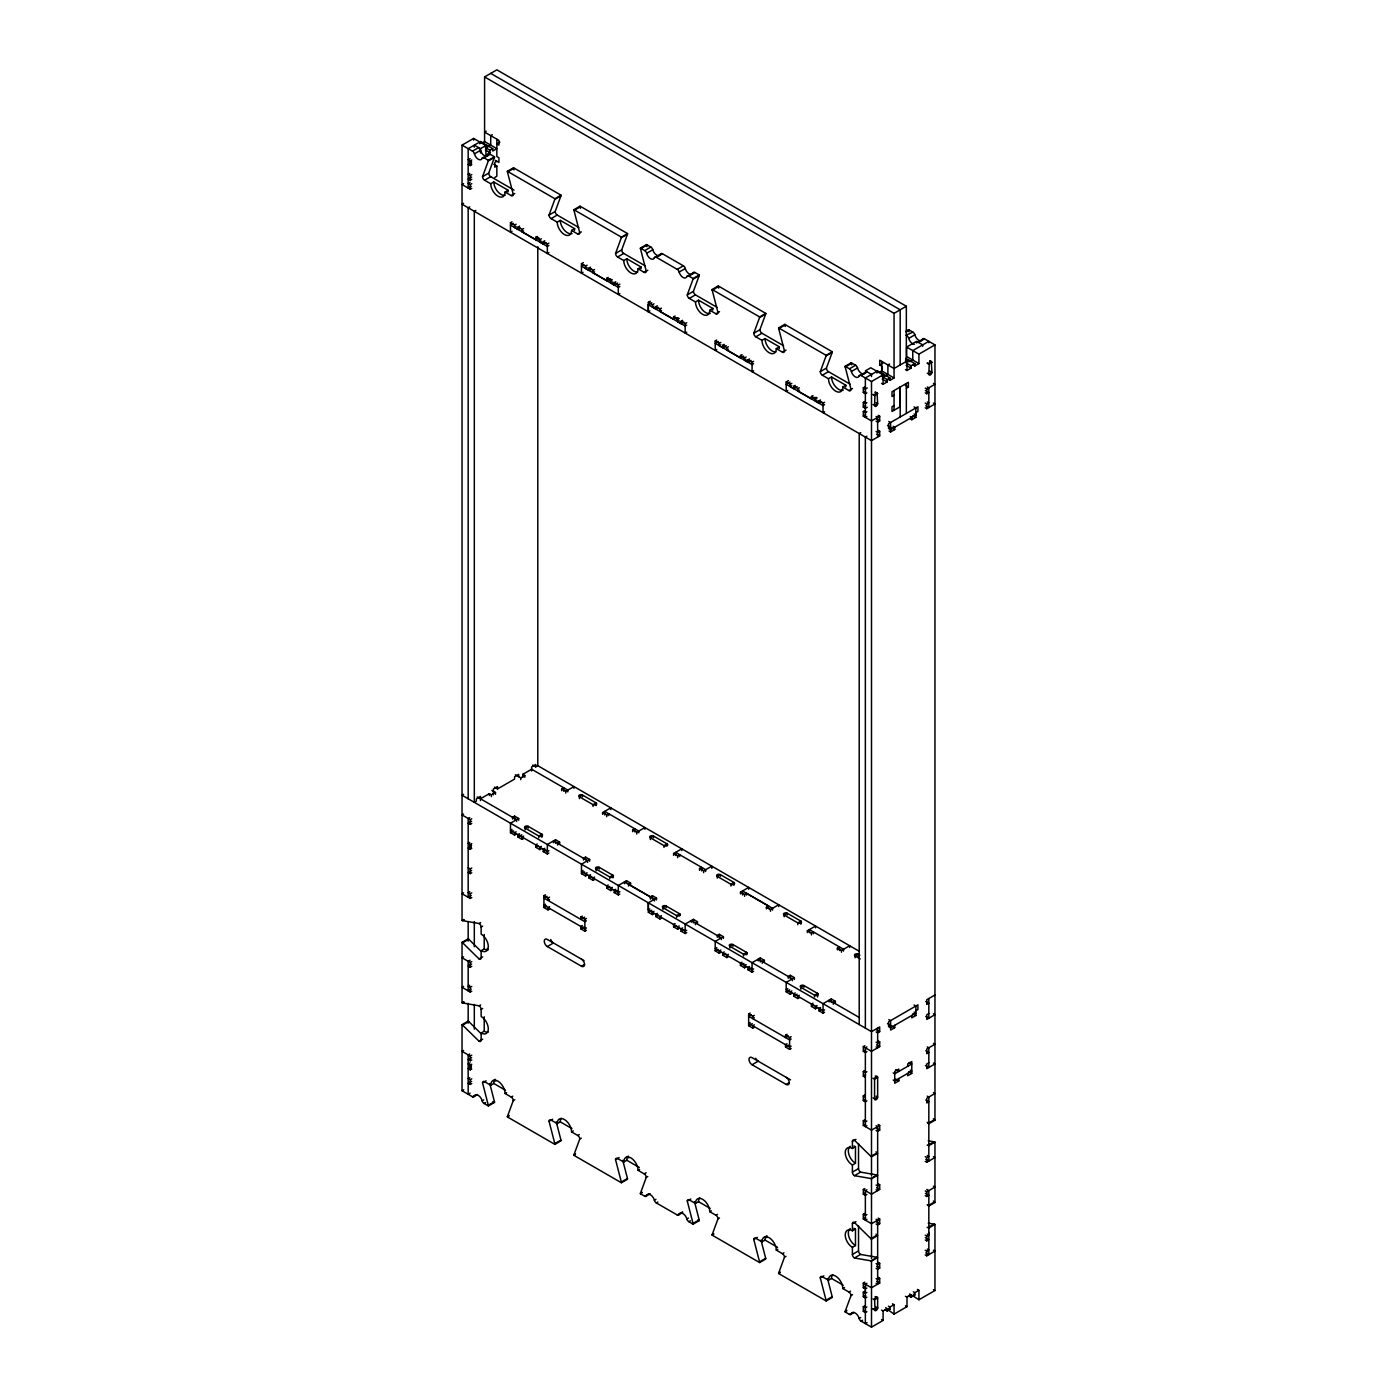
<?xml version="1.0" encoding="UTF-8"?>
<svg xmlns="http://www.w3.org/2000/svg" width="1397" height="1397" viewBox="0 0 1397 1397"><rect width="100%" height="100%" fill="white"/><g stroke="black" fill="none" stroke-linecap="round" stroke-linejoin="round"><path stroke-width="1.5" d="M889.086 431.062L890.622 431.952L890.622 427.22L887.549 425.456M900.192 416.97L900.192 387.021L900.192 406.719L892.002 411.451L892.002 406.719L894.045 405.549M900.192 364.966L900.192 309.802L490.731 73.395M906.339 413.425L906.339 383.476M906.339 361.421L906.339 306.257L496.861 69.85L484.584 76.94L484.584 141.551L496.843 148.676L492.739 151.033L492.739 148.676L480.498 141.551L468.17 148.676L468.17 188.071L471.243 186.29M910.25 418.856L911.787 419.729L915.873 417.371L915.873 412.639L917.916 411.469L917.916 406.737L888.579 423.675L888.579 428.408L890.622 427.22M925.233 1235.245L926.77 1236.135L928.83 1234.948L928.83 1232.486M471.243 164.497L471.505 161.388M876.111 402.703L877.648 403.593L874.574 405.357L875.028 393.884A2.48 1.432 -60 0 1 877.054 392.644L877.648 403.593A2.165 1.257 -60 0 1 876.111 406.248A2.165 1.257 -60 0 1 874.574 405.357L873.038 404.484M877.648 1308.133L877.176 1309.46A2.48 1.432 -60 0 1 875.151 1310.718L874.574 1299.769A2.165 1.257 -60 0 1 876.111 1297.114A2.165 1.257 -60 0 1 877.648 1297.988L877.648 1308.133L876.111 1306.963M929.599 370.938L931.904 372.266L928.83 374.047L929.284 362.574A2.48 1.432 -60 0 1 931.31 361.317L931.904 372.266A2.165 1.257 -60 0 1 930.367 374.92A2.165 1.257 -60 0 1 928.83 374.047L927.294 373.156M490.731 183.758L493.805 181.977L508.141 190.254L505.068 192.035A10.128 5.85 60 0 1 497.891 196.174A10.128 5.85 60 0 1 490.731 183.758L484.584 180.213A2.899 1.676 60 0 1 482.541 176.668L488.304 160.969A2.899 1.676 60 0 0 488.391 160.341L494.538 156.796L490.225 154.299A2.899 1.676 60 0 0 488.286 154.77A5.798 3.335 60 0 1 484.427 155.696A5.798 3.335 60 0 1 480.568 150.3A2.899 1.676 60 0 0 478.63 147.611L472.5 151.155L462.04 145.131L462.04 920.413A2.899 1.676 60 0 0 462.617 920.658L479.101 923.504L480.638 922.614M482.541 176.668L488.688 173.123L494.451 157.424A2.899 1.676 60 0 0 494.538 156.796M557.228 222.158L560.302 220.377L574.638 228.654L571.565 230.418A10.128 5.85 60 0 1 564.405 234.556A10.128 5.85 60 0 1 557.228 222.158L551.099 218.613A2.899 1.676 60 0 1 549.038 215.051L554.819 199.369A2.899 1.676 60 0 0 554.888 198.741L561.035 195.196L513.537 167.762L507.39 171.307A2.899 1.676 60 0 0 507.478 172.041L513.258 194.393A2.899 1.676 60 0 1 511.197 195.58L505.068 192.035M549.038 215.051L555.185 211.506L560.948 195.824A2.899 1.676 60 0 0 561.035 195.196M623.743 260.541L626.816 258.777L641.136 267.054L638.062 268.818A10.128 5.85 60 0 1 630.903 272.956A10.128 5.85 60 0 1 623.743 260.541L617.596 256.996A2.899 1.676 60 0 1 615.553 253.451L621.316 237.752A2.899 1.676 60 0 0 621.403 237.141L627.55 233.578L580.052 206.162L573.905 209.707A2.899 1.676 60 0 0 573.992 210.441L579.755 232.793A2.899 1.676 60 0 1 577.712 233.98L571.565 230.418M615.553 253.451L621.682 249.906L627.463 234.207A2.899 1.676 60 0 0 627.55 233.578M695.462 301.962L698.535 300.18L712.872 308.458L709.798 310.239A10.128 5.85 60 0 1 702.621 314.36A10.128 5.85 60 0 1 695.462 301.962L689.315 298.417A2.899 1.676 60 0 1 687.272 294.872L693.034 279.173A2.899 1.676 60 0 0 693.122 278.544L699.268 274.999L694.955 272.502A2.899 1.676 60 0 0 693.017 272.974A5.798 3.335 60 0 1 689.158 273.882A5.798 3.335 60 0 1 685.298 268.503A2.899 1.676 60 0 0 683.36 265.814L662.44 253.748A2.899 1.676 60 0 0 660.519 254.202A5.798 3.335 60 0 1 656.66 255.127A5.798 3.335 60 0 1 652.801 249.749A2.899 1.676 60 0 0 650.862 247.059L646.549 244.562L640.402 248.107A2.899 1.676 60 0 0 640.49 248.823L646.252 271.193A2.899 1.676 60 0 1 644.209 272.363L638.062 268.818M687.272 294.872L693.418 291.327L699.181 275.628A2.899 1.676 60 0 0 699.268 274.999M761.959 340.344L765.032 338.58L779.369 346.858L776.295 348.621A10.128 5.85 60 0 1 769.136 352.76A10.128 5.85 60 0 1 761.959 340.344L755.829 336.799A2.899 1.676 60 0 1 753.786 333.254L759.549 317.573A2.899 1.676 60 0 0 759.636 316.944L765.766 313.399L718.268 285.966L712.138 289.511A2.899 1.676 60 0 0 712.226 290.244L717.988 312.596A2.899 1.676 60 0 1 715.945 313.784L709.798 310.239M753.786 333.254L759.916 329.709L765.678 314.011A2.899 1.676 60 0 0 765.766 313.399M556.268 1121.931L560.948 1140.092A2.899 1.676 60 0 1 561.035 1140.808L554.888 1144.37L507.39 1116.936A2.899 1.676 60 0 1 507.478 1116.308L513.258 1100.609L514.795 1099.736M828.473 378.744L831.547 376.98L845.866 385.258L842.81 387.021A10.128 5.85 60 0 1 835.633 391.16A10.128 5.85 60 0 1 828.473 378.744L822.327 375.199A2.899 1.676 60 0 1 820.283 371.654L826.046 355.956A2.899 1.676 60 0 0 826.133 355.327L832.28 351.782L784.782 324.366L778.635 327.911A2.899 1.676 60 0 0 778.723 328.644L784.485 350.996A2.899 1.676 60 0 1 782.442 352.166L776.295 348.621M820.283 371.654L826.43 368.11L832.193 352.411A2.899 1.676 60 0 0 832.28 351.782M622.765 1160.331L627.463 1178.492A2.899 1.676 60 0 1 627.55 1179.208L621.403 1182.753L573.905 1155.336A2.899 1.676 60 0 1 573.992 1154.708L579.755 1139.009L581.292 1138.118M694.501 1201.734L699.181 1219.895A2.899 1.676 60 0 1 699.268 1220.629L693.122 1224.174L688.808 1221.677A2.899 1.676 60 0 1 686.87 1218.987A5.798 3.335 60 0 0 683.011 1213.609A5.798 3.335 60 0 0 679.152 1214.534A2.899 1.676 60 0 1 677.231 1214.988L656.311 1202.904A2.899 1.676 60 0 1 654.372 1200.215A5.798 3.335 60 0 0 650.513 1194.837A5.798 3.335 60 0 0 646.654 1195.762A2.899 1.676 60 0 1 644.733 1196.216L640.402 1193.737A2.899 1.676 60 0 1 640.49 1193.108L646.252 1177.409L647.789 1176.518M760.998 1240.134L765.678 1258.295A2.899 1.676 60 0 1 765.766 1259.011L759.636 1262.556L712.138 1235.14A2.899 1.676 60 0 1 712.226 1234.511L717.988 1218.813L719.525 1217.94M827.513 1278.517L832.193 1296.695A2.899 1.676 60 0 1 832.28 1297.411L826.133 1300.956L778.635 1273.54A2.899 1.676 60 0 1 778.723 1272.911L784.485 1257.213L786.022 1256.322M884.895 1309.67L887.2 1310.997L887.2 1308.64L883.096 1310.997L883.096 1320.444L871.501 1327.15L861.041 1321.108A2.899 1.676 60 0 1 859.103 1318.419A5.798 3.335 60 0 0 855.243 1313.04A5.798 3.335 60 0 0 851.384 1313.966A2.899 1.676 60 0 1 849.463 1314.42L845.133 1311.94A2.899 1.676 60 0 1 845.22 1311.312L851 1295.613L852.519 1294.722M462.04 145.131L473.635 138.425L485.894 145.532L485.894 154.997L489.98 152.622L489.98 150.265L485.37 147.611M486.208 131.178L484.584 132.104L498.921 140.381L498.921 145.113L496.861 143.926L499.934 142.145M492.338 134.723L490.731 135.649L490.696 145.131L486.61 147.488M481.773 143.192L484.584 141.551M474.316 147.191L474.316 145.131L480.498 148.658L486.627 145.113L486.627 146.877M472.5 151.155A2.899 1.676 60 0 1 474.421 153.845L480.568 150.3M470.091 158.594L468.17 159.695L470.23 160.882L471.767 159.991M489.98 150.265L492.739 148.676M474.421 153.845A5.798 3.335 60 0 0 478.28 159.241A5.798 3.335 60 0 0 482.14 158.315L488.286 154.77M469.706 161.773L471.243 162.663L468.17 164.427L470.23 165.614L471.767 164.724M482.14 158.315A2.899 1.676 60 0 1 484.078 157.844L490.225 154.299M488.304 160.969L494.451 157.424M469.706 173.385L468.17 174.276L470.23 175.463L471.767 174.573M496.843 161.284L494.782 162.454L494.782 167.186L496.843 165.999L496.843 176.249L494.782 177.436M471.627 177.017L468.17 179.008L470.23 180.196L471.767 179.305M463.577 183.636L462.04 184.526L470.23 189.259L471.767 188.368M470.091 182.239L468.17 183.339L470.23 184.526L471.767 183.636M484.584 180.213L490.731 176.668L514.026 190.114M507.478 172.041L513.625 168.496A2.899 1.676 60 0 1 513.537 167.762M463.577 203.333L462.04 204.224L871.501 440.631L879.691 435.899L879.691 431.167L878.154 430.276M469.724 206.878L468.17 207.769L468.17 798.787M475.853 210.423L474.316 211.314L474.316 802.332L476.36 801.145L476.36 798.787L480.463 796.43L480.463 800.551M511.197 195.58L514.795 193.502M512.018 231.308L510.464 232.216L510.481 222.734L512.018 221.861M554.819 199.369L560.948 195.824M513.537 223.345L510.464 225.109L547.327 246.396L548.864 245.505M510.481 222.734L514.585 225.109L516.122 224.219M514.585 225.109L514.585 227.467L516.122 226.576M520.295 228.113L517.99 229.44L517.99 227.082L519.527 226.192M517.99 227.082L522.094 229.44L523.631 228.549M522.094 229.44L522.094 231.797L523.631 230.924M551.099 218.613L557.228 215.051L578.864 227.536M573.992 210.441L580.139 206.896A2.899 1.676 60 0 1 580.052 206.162M537.094 236.931L538.788 237.927L535.732 239.69L535.732 237.315L537.269 236.442M535.732 237.315L539.836 239.69L541.372 238.8M539.836 239.69L539.836 242.048L541.372 241.157M545.93 242.467L543.241 244.021L543.241 241.664L544.778 240.773M548.881 252.595L547.327 253.486L547.345 244.021L548.881 243.13M577.712 233.98L581.292 231.902M621.316 237.752L627.463 234.207M583.003 272.293L581.449 273.183L581.466 263.719L583.387 262.619M583.754 264.766L581.449 266.094L618.295 287.363L619.831 286.49M581.466 263.719L585.553 266.076L587.089 265.203M585.553 266.076L585.553 268.451L587.089 267.56M591.647 268.87L588.975 270.424L588.975 268.049L590.512 267.159M588.975 268.049L593.061 270.424L594.598 269.534M617.596 256.996L623.743 253.451L645.362 265.936M593.061 270.424L593.061 272.782L594.598 271.891M640.49 248.823L646.636 245.278A2.899 1.676 60 0 1 646.549 244.562M640.402 248.107L644.733 250.604L650.862 247.059M644.733 250.604A2.899 1.676 60 0 1 646.654 253.294L652.801 249.749M609.773 280.675L609.79 278.894L606.717 280.657L606.717 278.3L608.254 277.409M606.717 278.3L610.803 280.657L612.34 279.767M610.803 280.657L610.803 283.032L612.724 281.915M646.654 253.294A5.798 3.335 60 0 0 650.513 258.672A5.798 3.335 60 0 0 654.372 257.747L660.519 254.202M654.372 257.747A2.899 1.676 60 0 1 656.311 257.292L662.44 253.748M610.803 283.032L614.226 284.988L614.226 282.631L615.745 281.74M614.226 284.988L617.666 282.997M619.849 293.562L618.295 294.453L618.312 284.988L619.849 284.115M644.209 272.363L647.789 270.302M656.311 257.292L677.231 269.359L683.36 265.814M677.231 269.359A2.899 1.676 60 0 1 679.152 272.048L685.298 268.503M679.152 272.048A5.798 3.335 60 0 0 683.011 277.427A5.798 3.335 60 0 0 686.87 276.519L693.017 272.974M686.87 276.519A2.899 1.676 60 0 1 688.808 276.047L694.955 272.502M649.884 310.902L648.313 311.81L648.348 302.328L650.269 301.228M648.313 311.81L648.313 304.721L651.77 302.712M693.034 279.173L699.181 275.628M648.348 302.328L652.434 304.703L653.971 303.813M652.434 304.703L652.434 307.061L653.971 306.17M658.528 307.48L655.839 309.034L655.839 306.659L657.376 305.786M655.839 306.659L659.943 309.034L661.48 308.143M659.943 309.034L659.943 311.391L661.48 310.501M689.315 298.417L695.462 294.872L717.08 307.357M712.226 290.244L718.355 286.699A2.899 1.676 60 0 1 718.268 285.966M676.078 317.835L673.598 319.267L673.598 316.909L675.118 316.019M673.598 316.909L677.685 319.267L679.221 318.394M677.685 319.267L677.685 321.642L679.221 320.751M683.779 322.061L681.09 323.615L681.09 321.24L682.627 320.35M686.73 332.172L685.159 333.08L685.194 323.615L686.73 322.724M686.695 325.099L685.159 325.99L648.313 304.721M715.945 313.784L719.525 311.706M716.748 349.512L715.212 350.403L715.212 340.938L716.748 340.065M759.549 317.573L765.678 314.011M718.268 341.549L715.212 343.313L752.057 364.6L753.594 363.709M715.212 340.938L719.315 343.313L720.852 342.422M719.315 343.313L719.315 345.67L720.852 344.78M719.315 345.67L722.72 347.643L722.72 345.286L724.257 344.395M722.72 347.643L726.178 345.653M722.72 345.286L726.824 347.643L728.361 346.753M726.824 347.643L726.824 350.001L728.361 349.128M755.829 336.799L761.959 333.254L783.595 345.74M778.723 328.644L784.87 325.099A2.899 1.676 60 0 1 784.782 324.366M743.518 357.894L743.536 356.113L740.462 357.894L740.462 355.519L741.999 354.628M740.462 355.519L744.566 357.894L746.103 357.003M744.566 357.894L744.566 360.251L746.103 359.361M751.045 360.443L747.971 362.225L747.971 359.85L749.508 358.977M753.612 370.781L752.057 371.689L752.075 362.225L753.612 361.334M782.442 352.166L786.022 350.106M484.584 76.94L894.045 313.347L906.339 306.257M826.046 355.956L832.193 352.411M787.733 390.496L786.179 391.387L786.197 381.922L788.502 380.595M790.021 382.08L786.179 384.297L823.025 405.567L824.562 404.676M786.197 381.922L790.283 384.28L791.82 383.407M790.283 384.28L790.283 386.655L791.82 385.764M790.283 386.655L793.706 388.61L793.706 386.253L795.242 385.362M793.706 388.61L797.163 386.62M793.706 386.253L797.792 388.61L799.328 387.737M822.327 375.199L828.473 371.654L850.092 384.14M797.792 388.61L797.792 390.985L799.328 390.095M842.81 387.021L848.939 390.566A2.899 1.676 60 0 0 851 389.379L845.22 367.027A2.899 1.676 60 0 1 845.133 366.311L851.279 362.766L855.593 365.246A2.899 1.676 60 0 1 857.531 367.952A5.798 3.335 60 0 0 862.595 373.82M905.92 331.211L908.609 329.657L912.922 332.154A2.899 1.676 60 0 1 914.86 334.843A5.798 3.335 60 0 0 918.72 340.222A5.798 3.335 60 0 0 922.579 339.314A2.899 1.676 60 0 1 924.5 338.842L934.96 344.884L934.96 1120.184L928.83 1123.729A2.899 1.676 60 0 1 928.237 1123.293L927.206 1122.28M845.22 367.027L851.367 363.482A2.899 1.676 60 0 1 851.279 362.766M906.007 331.945L908.696 330.39A2.899 1.676 60 0 1 908.609 329.657M845.133 366.311L849.463 368.808L855.593 365.246M905.972 335.245L912.922 332.154M849.463 368.808A2.899 1.676 60 0 1 851.384 371.497L857.531 367.952M906.775 335.699A2.899 1.676 60 0 1 908.714 338.388L914.86 334.843M813.945 397.429L811.447 398.861L811.447 396.504L812.984 395.613M811.447 396.504L815.534 398.861L817.07 397.97M934.96 344.884L918.929 354.14L918.929 363.604L906.618 356.532L906.618 347.067L916.572 341.322L922.718 344.867L922.684 346.264M859.103 375.95L865.249 372.405A2.899 1.676 60 0 1 867.188 371.934L861.041 375.479A2.899 1.676 60 0 0 859.103 375.95A5.798 3.335 60 0 1 855.243 376.876A5.798 3.335 60 0 1 851.384 371.497M922.579 339.314L916.432 342.859A2.899 1.676 60 0 1 918.37 342.387L924.5 338.842M815.534 398.861L815.534 401.218L817.07 400.345M908.696 361.823L908.696 360.059L894.045 368.511L879.726 360.234L879.726 364.966L882.782 363.185M821.646 401.638L818.956 403.192L818.956 400.834L820.493 399.944M889.522 364.023L887.916 364.966L887.881 374.431L883.777 376.806L883.777 374.431L877.648 370.886L865.354 377.976L865.354 417.389L866.891 416.498M824.579 411.766L823.025 412.656L823.043 403.192L824.579 402.319M879.01 372.458L881.734 370.886L894.045 377.958L894.045 313.347M848.939 390.566L852.519 388.506M861.041 375.479L871.501 381.521L883.812 374.413L889.959 377.958L889.959 380.333L888.422 379.443M866.891 392.854L865.354 393.744L863.311 392.557L863.311 387.825L864.848 386.952M910.023 361.648L912.782 360.059M867.275 387.912L865.354 389.012L863.311 387.825M863.311 392.557L865.616 391.23M882.206 376.666L887.2 379.547L889.959 377.958M906.094 362.888L911.088 365.77L914.843 363.604L914.843 365.962L913.306 365.071M881.559 383.389L883.096 384.28L887.2 381.922L887.2 379.547M889.959 380.333L894.045 377.958M905.448 369.611L906.985 370.502L911.088 368.127L911.088 365.77M914.843 365.962L918.929 363.604M867.275 407.208L865.354 408.326L863.311 407.138L863.311 402.406L864.848 401.515M866.891 402.703L865.354 403.593L863.311 402.406M863.311 407.138L865.616 405.811M876.111 421.23L877.648 422.104L879.691 420.934L879.691 416.201L871.501 420.934L863.311 416.201L863.311 411.469L864.848 410.578M894.045 395.299L892.002 396.486L892.002 391.754L908.382 382.289L908.382 387.021L906.339 388.209M866.891 411.766L865.354 412.656L863.311 411.469M863.311 416.201L865.616 414.874M925.233 388.122L926.77 389.012L934.96 384.28L933.423 383.389M925.233 392.854L926.77 393.744L928.83 392.557L925.373 390.566M860.762 432.651L859.207 433.541L859.207 1024.542M866.891 436.196L865.354 437.086L865.354 1028.105M879.691 431.167L877.648 432.354L876.111 431.463M925.233 403.104L926.77 403.977L928.83 402.807L927.294 401.917M888.806 428.565L890.588 429.612L915.838 415.031L915.838 407.941L914.057 406.894M925.233 407.819L926.77 408.71L934.96 403.977L933.423 403.104M890.622 431.952L894.709 429.595L894.709 427.22L893.189 426.329M463.577 794.352L462.04 795.242L871.501 1031.65L879.691 1026.917L879.691 1031.65L877.648 1032.82L876.111 1031.946M480.463 798.787L489.334 793.671L491.377 794.841L495.481 792.483L495.481 794.247M494.451 787.157L497.524 788.938L514.585 779.089L514.585 776.715L518.671 774.357L518.671 776.715M522.775 777.465L522.775 774.357L531.646 769.241M532.659 765.102L535.732 766.866L537.793 765.696L537.793 246.64M515.353 774.794L520.732 777.902L524.818 775.545L524.818 777.308M463.577 814.049L462.04 814.94L470.23 819.672L471.767 818.782M469.706 817.594L468.17 818.485L468.17 897.293L471.243 895.512M471.627 821.226L468.17 823.217L470.23 824.405L471.767 823.514M518.671 820.266L518.671 818.485L514.585 816.127L512.542 817.297L512.542 819.079M561.664 790.702L561.664 788.938L563.724 787.751L563.724 791.296M469.706 842.426L468.17 843.317L470.23 844.487L471.767 843.596M518.671 818.485L510.481 823.217L510.481 832.664L514.585 835.039L516.122 834.149M561.664 788.938L565.768 791.296L573.957 786.563L573.957 788.345M471.505 845.15A2.165 1.257 -60 0 0 471.243 846.268L468.17 848.031L470.23 849.219L471.767 848.328M512.018 829.416L510.481 830.307L547.345 851.576L548.881 850.703M510.481 832.664L513.555 830.901M516.122 831.791L514.585 832.664L514.585 835.039M519.527 833.747L517.99 834.638L517.99 837.013L522.094 839.37L523.631 838.479M517.99 837.013L521.832 834.795M523.631 836.122L522.094 837.013L522.094 839.37M468.17 867.729L470.23 868.917L471.767 868.026M471.627 870.471L468.17 872.461L470.23 873.649L471.767 872.758M537.269 843.998L535.732 844.888L535.732 847.246L539.836 849.62L541.372 848.73M535.732 847.246L538.421 845.691M541.372 846.355L539.836 847.246L539.836 849.62M463.577 892.858L462.04 893.748L470.23 898.463L471.767 897.59M559.621 843.893L559.621 842.129L555.535 839.754L547.345 844.487L547.345 853.951L548.881 853.061M602.613 814.346L602.613 812.583L610.803 807.85L610.803 809.614M469.706 891.67L468.17 892.561L470.23 893.748L471.767 892.858M544.778 848.328L543.241 849.219L543.241 851.576L547.345 853.951M543.241 851.576L545.93 850.04M559.621 842.129L557.578 843.317L557.578 845.08M602.613 812.583L606.717 814.94L608.76 813.753L608.76 815.534M462.04 920.413L463.577 919.523M462.617 920.658L464.153 919.767M589.656 861.233L589.656 859.469L585.553 857.094L583.509 858.282L583.509 860.046M632.649 831.686L632.649 829.905L634.692 828.735L634.692 831.826M589.656 859.469L581.466 864.184L581.466 873.649L585.553 876.006L587.089 875.116M632.649 829.905L636.735 832.28L644.925 827.548L644.925 829.329M481.109 951.374L468.763 939.255A2.899 1.676 60 0 0 468.17 938.819L462.04 942.364A2.899 1.676 60 0 1 462.617 942.8L479.101 958.971A2.899 1.676 60 0 0 481.144 957.783L481.144 950.693A10.128 5.85 60 0 0 488.304 946.555A10.128 5.85 60 0 0 481.144 934.139L481.144 927.049L482.681 926.176M583.003 870.401L581.466 871.291L618.312 892.561L619.849 891.67M581.466 873.649L584.54 871.868M549.562 909.01L548.026 909.901L543.922 907.526L543.922 895.704L545.459 894.831M462.617 942.8L468.763 939.255M587.089 872.758L585.553 873.649L585.553 876.006M546.995 896.298L543.922 898.079L584.872 921.723L586.408 920.833M543.922 895.704L548.026 898.079L549.562 897.188M590.512 874.732L588.975 875.622L588.975 877.98L593.061 880.337L594.598 879.464M549.562 899.546L548.026 900.436L548.026 898.079M588.975 877.98L591.647 876.425M545.459 904.278L543.922 905.169L584.872 928.813L586.408 927.922M594.598 877.089L593.061 877.98L593.061 880.337M543.922 907.526L546.611 905.972M549.562 906.653L548.026 907.526L548.026 909.901M463.577 956.875L462.04 957.766L470.23 962.498L471.767 961.607M481.144 950.693L484.218 948.93A10.128 5.85 60 0 0 488.164 949.838M470.091 960.21L468.17 961.311L468.17 990.857L471.243 989.093M479.101 958.971L482.681 956.893M608.254 884.982L606.717 885.855L606.717 888.23L610.803 890.588L612.34 889.697M471.627 964.052L468.17 966.043L470.23 967.23L471.767 966.34M606.717 888.23L609.79 886.449M612.34 887.339L610.803 888.23L610.803 890.588M630.588 884.877L630.588 883.096L626.502 880.739L618.312 885.471L618.312 894.918L619.849 894.045M673.598 855.331L673.598 853.55L681.788 848.817L681.788 850.598M615.745 889.313L614.226 890.203L614.226 892.561L618.312 894.918M614.226 892.561L617.666 890.57M628.545 886.065L628.545 884.284L630.588 883.096M673.598 853.55L677.685 855.924L679.728 854.737L679.728 856.501M584.61 917.131L580.785 919.348L580.785 916.991L582.322 916.1M463.577 986.439L462.04 987.312L470.23 992.045L471.767 991.154M469.706 985.252L468.17 986.142L470.23 987.312L471.767 986.439M580.785 916.991L584.872 919.348L586.408 918.458M582.322 925.565L580.785 926.438L580.785 928.813L584.872 931.17L586.408 930.28M584.016 960.612L547.345 939.448A4.348 2.515 60 0 0 544.271 941.211A4.348 2.515 60 0 0 547.345 946.537L553.474 942.992A4.348 2.515 60 0 1 550.75 939.5M580.785 928.813L584.033 926.927M462.04 942.364L462.04 1002.732L463.577 1001.841M462.04 1002.732A2.899 1.676 60 0 0 462.617 1002.959L464.153 1002.086M650.373 899.109L650.373 896.909L652.416 895.721L656.52 898.079L656.52 899.86M699.53 870.296L699.53 868.515L701.591 867.327L701.591 870.872M686.713 930.297L685.176 931.188L648.33 909.901L648.33 902.811L656.52 898.079M699.53 868.515L703.634 870.872L711.824 866.157L711.806 868.375M462.617 1002.959L479.101 1005.823L480.638 1004.932M648.33 909.901L649.867 909.01M648.348 902.811L648.348 912.258L651.788 910.268M481.109 1033.693L468.763 1021.556A2.899 1.676 60 0 0 468.17 1021.12L462.04 1024.665A2.899 1.676 60 0 1 462.617 1025.119L479.101 1041.289A2.899 1.676 60 0 0 481.144 1040.101L481.144 1033.012A10.128 5.85 60 0 0 488.304 1028.873A10.128 5.85 60 0 0 481.144 1016.457L481.144 1009.367L482.681 1008.477M653.971 911.368L652.434 912.258L652.434 914.616L653.971 913.743M462.617 1025.119L468.763 1021.556M657.376 913.341L655.839 914.232L655.839 916.589L659.943 918.964L661.48 918.073M655.839 916.589L658.528 915.035M661.48 915.699L659.943 916.589L659.943 918.964M547.345 946.537L581.466 966.235L584.54 964.471A4.348 2.515 60 0 0 581.466 959.145M481.144 1033.012L484.218 1031.23A10.128 5.85 60 0 0 488.164 1032.139M675.118 923.592L673.598 924.465L673.598 926.84L677.685 929.197L679.221 928.307M673.598 926.84L675.886 925.513M479.101 1041.289L482.681 1039.211M463.577 1050.457L462.04 1051.347L470.23 1056.08L471.767 1055.189M679.221 925.949L677.685 926.84L677.685 929.197M697.47 923.504L697.47 921.723L693.366 919.366L685.176 924.081L685.194 933.528L686.73 932.655M740.48 893.923L740.48 892.159L748.67 887.427L748.652 889.208M682.627 927.922L681.09 928.813L681.09 931.17L685.194 933.528M681.09 931.17L683.779 929.616M697.47 921.723L695.409 922.911L695.409 924.674M740.48 892.159L744.584 894.517L746.627 893.347L768.455 905.954L768.455 908.609M469.706 1054.002L468.17 1054.892L468.17 1094.288L470.091 1093.187M471.627 1057.634L468.17 1059.624L470.23 1060.794L471.767 1059.921M470.091 1062.855L468.17 1063.955L470.23 1065.143L471.767 1064.252M471.505 1065.789A2.165 1.257 -60 0 0 471.243 1066.906L468.17 1068.688L470.23 1069.858L471.767 1068.984M469.706 1077.646L468.17 1078.536L470.23 1079.706L471.767 1078.833M723.402 938.452L723.402 936.688L719.315 934.331L717.272 935.501L717.272 937.282M766.412 908.906L766.412 907.142L768.455 905.954M471.627 1081.261L468.17 1083.269L470.23 1084.439L471.767 1083.548M723.402 936.688L715.212 941.421L715.212 950.868L719.315 953.243L720.852 952.352M766.412 907.142L770.498 909.499L778.688 904.767L778.688 906.548M462.04 1024.665L462.04 1090.743L463.752 1089.765M489.771 1083.531L494.451 1101.692A2.899 1.676 60 0 1 494.538 1102.425L488.391 1105.97A2.899 1.676 60 0 0 488.304 1105.237L482.541 1082.885L486.121 1080.824M716.748 947.62L715.212 948.511L752.075 969.78L753.612 968.889M715.212 950.868L717.901 949.314M720.852 949.977L719.315 950.868L719.315 953.243M482.541 1082.885A2.899 1.676 60 0 1 484.584 1081.697L490.731 1085.242L493.805 1083.478A10.128 5.85 60 0 1 495.289 1079.287M462.04 1090.743L472.5 1096.785L474.037 1095.894M474.421 1095.685L476.325 1094.567M472.5 1096.785A2.899 1.676 60 0 0 474.421 1096.331L477.495 1094.55M724.257 951.951L722.72 952.841L722.72 955.199L726.824 957.574L728.361 956.683M722.72 955.199L725.794 953.435M728.361 954.326L726.824 955.199L726.824 957.574M474.421 1096.331A5.798 3.335 60 0 1 478.28 1095.405A5.798 3.335 60 0 1 482.14 1100.784L483.676 1099.893M482.14 1100.784A2.899 1.676 60 0 0 484.078 1103.473L485.615 1102.582M490.731 1085.242A10.128 5.85 60 0 1 497.891 1081.121A10.128 5.85 60 0 1 505.068 1093.519L506.605 1092.646M488.304 1105.237L494.451 1101.692M741.999 962.201L740.462 963.092L740.462 965.449L744.566 967.807L746.103 966.934M505.068 1093.519L511.197 1097.064L512.734 1096.191M740.462 965.449L743.92 963.459M746.103 964.559L744.566 965.449L744.566 967.807M764.351 962.096L764.351 960.333L760.265 957.958L752.075 962.69L752.075 972.155L753.612 971.264M807.344 932.55L807.344 930.769L815.534 926.054L815.534 927.818M749.508 966.532L747.971 967.423L747.971 969.78L752.075 972.155M747.971 969.78L751.045 968.016M764.351 960.333L762.308 961.503L762.308 963.284M807.344 930.769L811.447 933.144L813.491 931.956L813.491 933.737M507.478 1116.308L509.014 1115.417M507.39 1116.936L508.927 1116.046M794.387 979.437L794.387 977.656L790.283 975.298L788.24 976.486L788.24 978.249M837.379 949.89L837.379 948.109L839.422 946.939L839.422 950.484M794.387 977.656L786.197 982.388L786.197 991.853L790.283 994.21L791.82 993.319M837.379 948.109L841.465 950.484L849.655 945.752L849.655 947.515M554.888 1144.37A2.899 1.676 60 0 0 554.819 1143.637L549.038 1121.285L552.636 1119.207M787.733 988.605L786.197 989.478L823.043 1010.764L824.579 1009.874M549.038 1121.285A2.899 1.676 60 0 1 551.099 1120.097L557.228 1123.642L560.302 1121.878A10.128 5.85 60 0 1 561.227 1118.351M786.197 991.853L789.654 989.862M754.293 1027.214L752.756 1028.105L748.652 1025.73L748.652 1013.908L750.189 1013.035M791.82 990.962L790.283 991.853L790.283 994.21M751.219 1014.798L748.652 1016.283L789.602 1039.909L791.139 1039.036M748.652 1013.908L752.756 1016.283L754.293 1015.392M795.242 992.935L793.706 993.826L793.706 996.183L797.792 998.541L799.328 997.668M754.293 1017.749L752.756 1018.64L752.756 1016.283M793.706 996.183L797.163 994.193M750.189 1022.482L748.652 1023.372L789.602 1047.017L791.139 1046.126M799.328 995.293L797.792 996.183L797.792 998.541M748.652 1025.73L752.302 1023.634M754.293 1024.839L752.756 1025.73L752.756 1028.105M557.228 1123.642A10.128 5.85 60 0 1 564.405 1119.503A10.128 5.85 60 0 1 571.565 1131.919L573.294 1130.924M554.819 1143.637L560.948 1140.092M571.565 1131.919L577.712 1135.464L579.249 1134.574M812.984 1003.168L811.447 1004.059L811.447 1006.434L815.534 1008.791L817.07 1007.901M811.447 1006.434L813.753 1005.089M817.07 1005.543L815.534 1006.434L815.534 1008.791M835.336 1003.081L835.336 1001.3L831.232 998.942L823.043 1003.675L823.043 1013.122L824.579 1012.231M820.493 1007.516L818.956 1008.39L818.956 1010.764L823.043 1013.122M818.956 1010.764L821.261 1009.437M835.336 1001.3L833.276 1002.487L833.276 1004.251M573.992 1154.708L575.529 1153.817M573.905 1155.336L575.442 1154.446M788.397 1035.893L785.516 1037.552L785.516 1035.194L787.052 1034.304M785.516 1035.194L789.602 1037.552L791.139 1036.661M787.052 1043.751L785.516 1044.642L785.516 1047.017L789.602 1049.374L791.139 1048.483M790.545 1079.864L752.075 1057.651A4.348 2.515 60 0 0 749.002 1059.415A4.348 2.515 60 0 0 752.075 1064.741L758.222 1061.196A4.348 2.515 60 0 1 755.725 1058.262M785.516 1047.017L788.589 1045.235M621.403 1182.753A2.899 1.676 60 0 0 621.316 1182.037L615.553 1159.685L619.133 1157.607M615.553 1159.685A2.899 1.676 60 0 1 617.596 1158.497L623.743 1162.042L626.816 1160.261A10.128 5.85 60 0 1 628.301 1156.07M934.96 994.996L926.77 999.728L926.77 1004.46L928.83 1003.273L925.757 1001.509M752.075 1064.741L786.197 1084.439L789.27 1082.675A4.348 2.515 60 0 0 786.197 1077.349M623.743 1162.042A10.128 5.85 60 0 1 630.903 1157.903A10.128 5.85 60 0 1 638.062 1170.319L639.599 1169.429M915.873 1010.747L917.916 1009.577L917.916 1004.845L888.579 1021.783L888.579 1026.516L890.622 1025.328L887.549 1023.564M621.316 1182.037L627.463 1178.492M894.709 1025.328L894.709 1027.686L890.622 1030.06L890.605 1020.613L888.824 1019.583M914.075 1005.002L915.856 1006.032L915.873 1015.479L911.787 1017.837L911.787 1015.479M866.891 1051.644L865.354 1052.517L863.311 1051.347L863.311 1046.615L864.848 1045.724M638.062 1170.319L644.209 1173.864L646.13 1172.747M866.891 1046.912L865.354 1047.802L865.354 1126.593L866.891 1125.72M863.311 1051.347L865.616 1050.02M863.311 1046.615L871.501 1051.347L879.691 1046.615L879.691 1041.883L877.648 1043.07L876.111 1042.179M928.83 1013.524L926.77 1014.693L926.77 1019.426L934.96 1014.693L933.423 1013.82M640.49 1193.108L642.026 1192.217M640.402 1193.737L641.939 1192.846M644.733 1196.216L648.941 1193.789M646.654 1195.762L650.111 1193.771M865.354 1077.349L863.311 1076.161L863.311 1071.429L864.848 1070.556M866.891 1071.726L865.354 1072.617L863.311 1071.429M863.311 1076.161L865.616 1074.834M654.372 1200.215L655.909 1199.324M656.311 1202.904L657.847 1202.031M866.891 1100.888L865.354 1101.779L863.311 1100.592L863.311 1095.859L864.848 1094.986M693.122 1224.174A2.899 1.676 60 0 0 693.034 1223.44L687.272 1201.088L690.851 1199.028M863.311 1100.592L865.616 1099.264M928.83 1062.768L926.77 1063.955L926.77 1068.688L934.96 1063.955L933.423 1063.065M898.812 1078.519L898.812 1080.894L894.709 1083.251L894.709 1071.429L898.812 1069.072L898.812 1071.429L895.739 1069.648M907.683 1066.313L907.683 1063.938L911.787 1061.58L911.787 1073.402L907.683 1075.76L907.683 1073.402M687.272 1201.088A2.899 1.676 60 0 1 689.315 1199.901L695.462 1203.446L698.535 1201.682A10.128 5.85 60 0 1 699.722 1197.805M677.231 1214.988L682.609 1211.88M679.152 1214.534L682.609 1212.526M686.87 1218.987L688.407 1218.097M688.808 1221.677L690.345 1220.786M876.111 1130.435L877.648 1131.326L879.691 1130.138L879.691 1125.423L871.501 1130.138L863.311 1125.423L863.311 1120.691L864.848 1119.8M695.462 1203.446A10.128 5.85 60 0 1 702.621 1199.307A10.128 5.85 60 0 1 709.798 1211.723L711.335 1210.832M866.891 1120.988L865.354 1121.878L863.311 1120.691M693.034 1223.44L699.181 1219.895M863.311 1125.423L865.616 1124.079M709.798 1211.723L715.945 1215.268L717.464 1214.377M854.44 1175.68L860.587 1172.118L877.054 1174.982A2.899 1.676 60 0 1 877.648 1175.226L871.501 1178.771A2.899 1.676 60 0 0 870.907 1178.527L854.44 1175.68A2.899 1.676 60 0 1 852.397 1172.118L852.397 1165.028A10.128 5.85 60 0 1 845.22 1152.63A10.128 5.85 60 0 1 852.397 1148.491L852.397 1141.401L855.977 1139.323M852.397 1148.491L855.47 1146.71L855.47 1163.264L852.397 1165.028M712.226 1234.511L713.745 1233.621M712.138 1235.14L713.675 1234.249M870.907 1156.384L877.054 1152.839A2.899 1.676 60 0 0 877.648 1153.276L871.501 1156.821A2.899 1.676 60 0 1 870.907 1156.384L854.44 1140.214A2.899 1.676 60 0 0 852.397 1141.401M928.237 1123.293L934.383 1119.73A2.899 1.676 60 0 0 934.96 1120.184M852.397 1172.118L858.526 1168.573L858.526 1143.602M759.636 1262.556A2.899 1.676 60 0 0 759.549 1261.84L753.786 1239.488L757.366 1237.41M870.907 1178.527L877.054 1174.982M927.206 1145.243L934.383 1141.89A2.899 1.676 60 0 1 934.96 1142.117L934.96 1202.485L928.83 1206.03A2.899 1.676 60 0 1 928.237 1205.594L927.206 1204.581M753.786 1239.488A2.899 1.676 60 0 1 755.829 1238.301L761.959 1241.846L765.032 1240.082A10.128 5.85 60 0 1 766.866 1235.612M934.96 1142.117L928.83 1145.662A2.899 1.676 60 0 0 928.237 1145.435M866.891 1194.47L865.354 1195.361L863.311 1194.173L863.311 1189.441L864.848 1188.55M866.891 1189.738L865.354 1190.628L865.354 1220.175L866.891 1219.284M863.311 1194.173L865.616 1192.846M863.311 1189.441L871.501 1194.173L879.691 1189.441L879.691 1184.708L877.648 1185.896L876.111 1185.005M925.233 1156.646L926.77 1157.537L928.83 1156.349L927.294 1155.459M925.233 1161.378L926.77 1162.252L934.96 1157.537L933.423 1156.646M761.959 1241.846A10.128 5.85 60 0 1 769.136 1237.707A10.128 5.85 60 0 1 776.295 1250.123L777.832 1249.232M759.549 1261.84L765.678 1258.295M776.295 1250.123L782.442 1253.668L783.979 1252.777M876.111 1224.016L877.648 1224.907L879.691 1223.72L879.691 1218.987L871.501 1223.72L863.311 1218.987L863.311 1214.272L864.848 1213.382M866.891 1214.569L865.354 1215.442L863.311 1214.272M854.44 1257.981L860.587 1254.436L877.054 1257.283A2.899 1.676 60 0 1 877.648 1257.527L871.501 1261.072A2.899 1.676 60 0 0 870.907 1260.845L854.44 1257.981A2.899 1.676 60 0 1 852.397 1254.436L852.397 1247.346A10.128 5.85 60 0 1 845.22 1234.931A10.128 5.85 60 0 1 852.397 1230.792L852.397 1223.702L855.977 1221.642M863.311 1218.987L865.616 1217.66M778.723 1272.911L780.259 1272.021M852.397 1230.792L855.47 1229.028L855.47 1245.565L852.397 1247.346M778.635 1273.54L780.172 1272.65M925.233 1190.925L926.77 1191.816L934.96 1187.083L933.423 1186.193M925.233 1195.657L926.77 1196.531L928.83 1195.361L925.373 1193.352M870.907 1238.685L877.054 1235.14A2.899 1.676 60 0 0 877.648 1235.577L871.501 1239.122A2.899 1.676 60 0 1 870.907 1238.685L854.44 1222.515A2.899 1.676 60 0 0 852.397 1223.702M928.237 1205.594L934.383 1202.049A2.899 1.676 60 0 0 934.96 1202.485M852.397 1254.436L858.526 1250.891L858.526 1225.92M826.133 1300.956A2.899 1.676 60 0 0 826.046 1300.24L820.283 1277.871L823.863 1275.81M820.283 1277.871A2.899 1.676 60 0 1 822.327 1276.701L828.473 1280.246L831.547 1278.465A10.128 5.85 60 0 1 832.734 1274.588M870.907 1260.845L877.054 1257.283M927.206 1227.561L934.383 1224.191A2.899 1.676 60 0 1 934.96 1224.436L934.96 1290.514L918.929 1299.769L912.782 1295.77M934.96 1224.436L928.83 1227.98A2.899 1.676 60 0 0 928.237 1227.736M876.111 1268.336L877.648 1269.227L879.691 1268.057L879.691 1263.325L877.648 1264.495L876.111 1263.621M828.473 1280.246A10.128 5.85 60 0 1 835.633 1276.107A10.128 5.85 60 0 1 842.81 1288.523L844.521 1287.528M925.233 1239.977L926.77 1240.868L928.83 1239.68L925.373 1237.69M826.046 1300.24L832.193 1296.695M866.891 1288.051L865.354 1288.925L863.311 1287.755L863.311 1283.022L864.848 1282.132M842.81 1288.523L848.939 1292.068L850.476 1291.177M866.891 1283.319L865.354 1284.21L865.354 1323.605L867.066 1322.61M863.311 1287.755L865.616 1286.427M863.311 1283.022L871.501 1287.755L879.691 1283.022L879.691 1278.29L877.648 1279.477L876.111 1278.587M925.233 1250.228L926.77 1251.101L928.83 1249.931L927.294 1249.04M866.891 1297.114L865.354 1297.988L863.311 1296.818L863.311 1292.085L864.848 1291.195M925.233 1254.943L926.77 1255.833L934.96 1251.101L933.423 1250.228M866.891 1292.382L865.354 1293.273L863.311 1292.085M863.311 1296.818L865.616 1295.473M845.22 1311.312L846.757 1310.421M845.133 1311.94L846.669 1311.05M849.463 1314.42L852.921 1312.429M866.891 1311.678L865.354 1312.569L863.311 1311.381L863.311 1306.666L864.848 1305.776M851.384 1313.966L854.073 1312.412M866.891 1306.963L865.354 1307.836L863.311 1306.666M863.311 1311.381L865.616 1310.054M859.103 1318.419L860.639 1317.528M877.648 1307.836L874.574 1309.618L873.038 1308.727M861.041 1321.108L862.578 1320.217M888.422 1306.16L889.959 1307.033L894.045 1304.676L894.045 1314.123L887.916 1309.705M905.448 1296.311L906.985 1297.202L911.088 1294.844L911.088 1297.202L908.399 1295.648M913.306 1291.788L914.843 1292.679L918.929 1290.304L918.929 1299.769M887.2 1310.997L889.959 1309.408L889.959 1307.033M911.088 1297.202L914.843 1295.036L914.843 1292.679M894.045 1314.123L906.985 1306.666L906.985 1297.202M928.202 1140.808L934.383 1141.89M928.202 1223.126L934.383 1224.191M906.618 347.067L918.929 354.14M929.983 361.02L931.904 362.12M929.599 361.09L931.904 362.417L928.83 364.198L927.294 363.307M927.294 363.01L928.83 363.901M905.588 358.296L914.843 363.604M905.448 360.147L906.985 361.037L906.985 370.502M906.094 365.246L911.088 368.127M927.294 386.952L928.83 387.825L928.83 407.522L925.792 405.776M879.726 364.966L881.769 366.136L881.769 372.44M905.308 385.258L908.382 387.021M485.37 149.968L489.98 152.622M882.206 379.041L887.2 381.922M495.341 160.376L498.921 162.436L498.921 157.721L496.861 156.534L496.843 139.211M484.078 157.844L488.391 160.341M507.39 171.307L554.888 198.741M573.905 209.707L621.403 237.141M688.808 276.047L693.122 278.544M712.138 289.511L759.636 316.944M778.635 327.911L826.133 355.327M493.77 164.235L496.843 165.999M914.057 413.983L915.838 415.031M875.343 392.12L877.648 393.448M875.081 392.26L877.648 393.744L874.574 395.508L873.038 394.635M912.8 415.608L915.873 417.371M469.706 161.476L471.243 162.366M873.038 394.338L874.574 395.229M910.25 416.481L911.787 417.371L911.787 419.729M878.154 415.311L879.691 416.201M888.806 421.475L890.588 422.505L890.588 429.612M876.111 416.498L877.648 417.389L877.648 437.086M876.618 419.152L879.691 420.934M892.037 428.041L894.709 429.595M543.241 241.664L547.345 244.021M614.226 282.631L618.312 284.988M681.09 321.24L685.194 323.615M747.971 359.85L752.075 362.225M818.956 400.834L823.043 403.192M876.618 434.118L879.691 435.899M514.585 227.467L517.99 229.44M522.094 231.797L535.732 239.69M539.836 242.048L543.241 244.021M585.553 268.451L588.975 270.424M593.061 272.782L606.717 280.657M652.434 307.061L655.839 309.034M659.943 311.391L673.598 319.267M677.685 321.642L681.09 323.615M726.824 350.001L740.462 357.894M744.566 360.251L747.971 362.225M797.792 390.985L811.447 398.861M815.534 401.218L818.956 403.192M537.618 765.591L858.876 951.06M859.906 955.199L858.195 954.221A2.165 1.257 0 0 0 855.121 954.221A2.165 1.257 0 0 0 855.121 956.002L855.121 957.766M531.471 769.136L567.811 790.126L567.811 791.889M860.238 958.953L855.121 956.002L858.195 954.221L858.195 956.439M522.775 774.357L524.818 775.545M925.757 1016.475L928.83 1018.238L928.83 998.541M914.075 1012.092L915.856 1013.122L890.605 1027.703L888.824 1026.673M912.8 1013.698L915.873 1015.479M933.423 1043.367L934.96 1044.257L926.77 1048.972L926.77 1053.705L928.83 1052.517L925.757 1050.754M491.884 790.405L495.481 792.483M891.653 1025.922L894.709 1027.686M927.294 1046.912L928.83 1047.802L928.83 1067.5L925.373 1065.509M477.268 796.936L516.628 819.672L516.628 821.436M859.469 1017.61L829.189 1000.13L829.189 1001.893M876.618 1029.868L879.691 1031.65M878.154 1040.992L879.691 1041.883M909.203 1062.471L911.77 1063.955L894.709 1073.804L893.172 1072.913M648.348 912.258L652.434 914.616M876.618 1044.834L879.691 1046.615M876.111 1046.912L877.648 1047.802L877.648 1028.105M910.233 1070.154L911.77 1071.045L894.709 1080.894L893.172 1080.003M908.714 1071.621L911.787 1073.402M933.423 1092.611L934.96 1093.502L926.77 1098.234L926.77 1102.966L928.83 1101.779L925.757 1099.998M927.294 1096.156L928.83 1097.047L928.83 1161.082L925.757 1159.3M895.739 1079.113L898.812 1080.894M875.343 1076.022L877.648 1077.349L877.648 1097.047A2.165 1.257 -60 0 1 876.111 1099.701A2.165 1.257 -60 0 1 874.574 1098.828L873.038 1097.937M469.706 845.377L471.243 847.49M873.038 1078.24L874.574 1079.113L877.648 1077.349A2.165 1.257 -60 0 0 876.111 1076.458A2.165 1.257 -60 0 0 874.574 1079.113L874.574 1098.828L877.648 1097.047L876.111 1096.156M863.311 1095.859L865.354 1097.047M878.154 1124.533L879.691 1125.423M876.111 1125.72L877.648 1126.593L877.648 1190.628L876.111 1189.738M876.618 1128.374L879.691 1130.138M926.77 1189.441L928.83 1190.628L928.83 1254.646L925.757 1252.882M878.154 1183.835L879.691 1184.708M876.618 1187.677L879.691 1189.441M927.294 1234.057L928.83 1234.948M878.154 1218.114L879.691 1218.987M876.111 1219.284L877.648 1220.175L877.648 1284.21L876.111 1283.319M876.618 1221.956L879.691 1223.72M933.423 1289.623L934.96 1290.514M878.154 1262.434L879.691 1263.325M917.392 1289.431L918.929 1290.304M876.618 1266.276L879.691 1268.057M913.306 1294.146L914.843 1295.036M909.552 1293.954L911.088 1294.844M878.154 1277.399L879.691 1278.29M876.618 1281.241L879.691 1283.022M905.448 1305.776L906.985 1306.666M892.508 1303.785L894.045 1304.676M875.081 1296.521L877.648 1297.988L874.574 1299.769L873.038 1298.878M469.706 1066.016L471.243 1068.094M494.049 1080.073L495.725 1081.034M627.061 1156.873L628.737 1157.834M765.294 1236.677L766.953 1237.637M888.422 1308.518L889.959 1309.408M885.663 1307.749L887.2 1308.64M493.805 1083.478L505.452 1090.201M560.302 1121.878L571.949 1128.601M626.816 1160.261L637.556 1166.478M638.446 1166.984L639.355 1167.508M698.535 1201.682L710.182 1208.405M765.032 1240.082L775.789 1246.281M776.68 1246.805L777.57 1247.311M831.547 1278.465L843.194 1285.188M881.559 1310.107L883.096 1310.997M873.038 1309.024L874.574 1309.915M881.559 1319.571L883.096 1320.444M492.914 1101.482L494.538 1102.425M697.924 1219.843L699.268 1220.629M484.078 1103.473L488.391 1105.97M628.545 884.284L650.373 896.909M933.353 1118.735L934.383 1119.73M933.353 1201.036L934.383 1202.049M876.024 1151.827L877.054 1152.839M876.024 1234.127L877.054 1235.14M908.696 330.39L909.045 331.788M851.367 363.482L851.733 364.879M784.87 325.099L785.219 326.496M718.355 286.699L718.722 288.096M646.636 245.278L647.003 246.675M580.139 206.896L580.488 208.293M513.625 168.496L513.991 169.893M928.83 342.719L928.83 341.339L912.765 350.612L912.765 360.077M926.77 389.012L926.77 393.744M926.77 403.977L926.77 408.71M926.77 1157.537L926.77 1162.252M926.77 1191.816L926.77 1196.531M926.77 1236.135L926.77 1240.868M926.77 1251.101L926.77 1255.833M894.045 390.566L894.045 410.264M883.812 374.413L883.812 376.492M883.096 384.28L883.096 374.833L870.785 367.76L865.389 370.869L871.536 374.413L871.501 376.509M881.734 361.439L881.734 370.886M876.967 371.288L876.967 373.051M871.501 381.521L871.501 1176.047M871.501 1178.771L871.501 1258.487M871.501 1261.072L871.501 1327.15M843.526 951.06L843.526 949.296L809.404 929.599L809.404 932.69M841.465 950.484L841.465 952.248M831.232 998.942L831.232 1002.487M817.594 996.969L817.594 993.424L803.939 985.549A2.165 1.257 0 0 0 800.865 985.549A2.165 1.257 0 0 0 800.865 987.312L800.865 989.093M814.521 397.534L814.503 398.878M814.521 996.969L814.521 995.205L800.865 987.312L803.939 985.549L803.939 987.312M811.447 933.144L811.447 934.907M800.865 924.22L800.865 921.129L787.21 913.236A2.165 1.257 0 0 0 784.154 913.236A2.165 1.257 0 0 0 784.154 915.018L784.154 916.799M797.792 924.674L797.792 922.893L784.154 915.018L787.21 913.236L787.21 915.018M792.343 980.624L792.343 978.843L758.222 959.145L758.222 960.926M790.283 975.298L790.283 978.406M789.602 1037.552L789.602 1049.374M772.541 910.093L772.541 908.312L742.523 890.989L742.523 894.971M770.498 909.499L770.498 911.281M760.265 957.958L760.265 961.957M746.627 893.347L746.627 895.11M746.609 954.657L746.609 952.44L732.971 944.564A2.165 1.257 0 0 0 729.898 944.564A2.165 1.257 0 0 0 729.898 946.345L729.898 948.109M744.584 894.517L744.584 896.298M743.536 956.002L743.536 954.221L729.898 946.345L732.971 944.564L732.971 946.345M733.984 885.174L734.001 882.502L720.346 874.627A2.165 1.257 0 0 0 717.29 874.627A2.165 1.257 0 0 0 717.29 876.39L717.272 878.172M730.91 886.065L730.928 884.284L733.984 882.52A2.165 1.257 0 0 1 734.001 884.284A2.165 1.257 0 0 1 730.928 884.284L717.272 876.408L720.346 874.627L720.346 876.408M721.358 939.64L721.358 937.876L691.34 920.536L691.34 922.299M719.315 934.331L719.315 937.876M705.66 871.484L705.66 869.702L675.642 852.362L675.642 855.47M703.634 870.872L703.634 872.654M693.366 919.366L693.366 922.911M666.072 907.736L666.09 905.954L663.016 907.736L676.654 915.611A2.165 1.257 0 0 0 679.71 915.611L679.728 913.83L666.072 905.972A2.165 1.257 0 0 0 662.999 905.972A2.165 1.257 0 0 0 662.999 907.736L662.999 909.517M677.685 855.924L677.685 857.688M676.654 317.94L676.637 319.284M676.654 917.392L676.654 915.611L679.728 913.83A2.165 1.257 0 0 1 679.71 915.611M653.464 837.798L653.464 836.017L650.391 837.798L664.029 845.674A2.165 1.257 0 0 0 667.102 845.674L667.102 843.893L653.464 836.017A2.165 1.257 0 0 0 650.391 836.017A2.165 1.257 0 0 0 650.391 837.798L650.391 839.562M664.029 847.438L664.029 845.674L667.102 843.893A2.165 1.257 0 0 1 667.102 845.674M654.477 901.03L654.477 899.249L624.459 881.926L624.459 883.69M652.416 895.721L652.416 898.83M638.778 832.874L638.778 831.093L604.657 811.395L604.657 814.94M636.735 832.28L636.735 834.044M626.502 880.739L626.502 883.393M612.846 877.875L612.846 875.221L599.208 867.345A2.165 1.257 0 0 0 596.135 867.345A2.165 1.257 0 0 0 596.135 869.109L596.135 870.89M609.79 878.765L609.79 877.002L596.135 869.109L599.208 867.345L599.208 869.109M606.717 814.94L606.717 816.721M596.135 805.58L596.135 802.926L582.479 795.05A2.165 1.257 0 0 0 579.406 795.05A2.165 1.257 0 0 0 579.406 796.814L579.406 798.595M593.061 806.471L593.061 804.689L579.406 796.814L582.479 795.05L582.479 796.814M587.596 862.42L587.596 860.639L553.474 840.942L553.474 842.723M585.553 857.094L585.553 859.766M584.872 919.348L584.872 931.17M565.768 791.296L565.768 793.077M555.535 839.754L555.535 843.317M541.879 837.344L541.879 834.253L528.223 826.36A2.165 1.257 0 0 0 525.167 826.36A2.165 1.257 0 0 0 525.167 828.142L525.167 829.905M538.805 238.363L538.788 239.69M538.805 837.798L538.805 836.017L525.167 828.142L528.223 826.36L528.223 828.142M535.732 766.866L535.732 764.508L531.646 766.866L531.646 771.004M520.732 777.902L520.732 779.683M514.585 816.127L514.585 819.218M497.524 788.938L497.524 786.563L493.42 788.938L493.42 794.841M491.377 794.841L491.377 796.622M489.334 793.671L489.334 795.434M487.291 948.476L487.291 950.397M484.218 934.436L484.218 948.93M484.218 1016.754L484.218 1031.23M480.498 141.551L480.498 143.192M480.498 148.658L480.498 153.006M479.782 141.97L479.782 143.751M474.316 921.566L474.316 946.747M474.316 1004.426L474.316 1029.17M473.635 138.425L473.635 140.206M470.23 160.882L470.23 165.614M470.23 175.463L470.23 180.196M470.23 184.526L470.23 189.259M470.23 819.672L470.23 824.405M470.23 844.487L470.23 849.219M470.23 868.917L470.23 873.649M470.23 893.748L470.23 898.463M470.23 962.498L470.23 967.23M470.23 987.312L470.23 992.045M470.23 1056.08L470.23 1060.794M470.23 1065.143L470.23 1069.858M470.23 1079.706L470.23 1084.439M468.17 922.212L468.17 941.107M468.17 1003.343L468.17 1023.145M914.371 344.326A5.798 3.335 60 0 1 908.714 338.388M695.462 294.872A2.899 1.676 60 0 1 693.418 291.327M761.959 333.254A2.899 1.676 60 0 1 759.916 329.709M828.473 371.654A2.899 1.676 60 0 1 826.43 368.11M865.249 372.405A5.798 3.335 60 0 1 863.748 373.82M490.731 176.668A2.899 1.676 60 0 1 488.688 173.123M557.228 215.051A2.899 1.676 60 0 1 555.185 211.506M623.743 253.451A2.899 1.676 60 0 1 621.682 249.906M843.299 390.112A10.128 5.85 60 0 1 835.668 386.847A10.128 5.85 60 0 1 831.547 376.98M845.866 385.258A10.128 5.85 60 0 1 845.709 386.952M775.929 351.939A10.128 5.85 60 0 1 768.699 347.905A10.128 5.85 60 0 1 765.032 338.58M779.369 346.858A10.128 5.85 60 0 1 779.194 348.552M710.287 313.33A10.128 5.85 60 0 1 702.656 310.064A10.128 5.85 60 0 1 698.535 300.18M712.872 308.458A10.128 5.85 60 0 1 712.697 310.151M637.713 272.136A10.128 5.85 60 0 1 630.466 268.102A10.128 5.85 60 0 1 626.816 258.777M641.136 267.054A10.128 5.85 60 0 1 640.961 268.748M572.054 233.526A10.128 5.85 60 0 1 564.423 230.243A10.128 5.85 60 0 1 560.302 220.377M574.638 228.654A10.128 5.85 60 0 1 574.464 230.348M505.138 195.248A10.128 5.85 60 0 1 497.699 191.581A10.128 5.85 60 0 1 493.805 181.977M508.141 190.254A10.128 5.85 60 0 1 507.967 191.965M860.587 1172.118A2.899 1.676 60 0 1 858.526 1168.573M860.587 1254.436A2.899 1.676 60 0 1 858.526 1250.891M479.101 1005.823A2.899 1.676 60 0 1 481.144 1009.367M479.101 923.504A2.899 1.676 60 0 1 481.144 927.049M855.47 1245.565A10.128 5.85 60 0 1 848.87 1236.729A10.128 5.85 60 0 1 850.302 1228.574M853.899 1228.33A10.128 5.85 60 0 1 855.47 1229.028M855.47 1163.264A10.128 5.85 60 0 1 848.87 1154.411A10.128 5.85 60 0 1 850.302 1146.273M853.899 1146.011A10.128 5.85 60 0 1 855.47 1146.71M584.54 964.471A4.348 2.515 60 0 1 581.466 966.235M789.27 1082.675A4.348 2.515 60 0 1 786.197 1084.439M715.945 1215.268A2.899 1.676 60 0 1 717.988 1218.813M644.209 1173.864A2.899 1.676 60 0 1 646.252 1177.409M577.712 1135.464A2.899 1.676 60 0 1 579.755 1139.009M511.197 1097.064A2.899 1.676 60 0 1 513.258 1100.609M848.939 1292.068A2.899 1.676 60 0 1 851 1295.613M782.442 1253.668A2.899 1.676 60 0 1 784.485 1257.213M611.083 279.26A2.165 1.257 0 0 1 609.773 278.894M816.477 397.447A2.165 1.257 0 0 1 815.586 397.447M678.174 317.887A2.165 1.257 0 0 1 677.51 317.835M541.879 834.253L538.805 836.017A2.165 1.257 0 0 0 541.879 836.017A2.165 1.257 0 0 0 541.879 834.253M596.135 802.926L593.061 804.689A2.165 1.257 0 0 0 596.135 804.689A2.165 1.257 0 0 0 596.135 802.926M612.846 875.221L609.79 877.002A2.165 1.257 0 0 0 612.846 877.002A2.165 1.257 0 0 0 612.846 875.221M746.609 952.44L743.536 954.221A2.165 1.257 0 0 0 746.609 954.221A2.165 1.257 0 0 0 746.609 952.44M800.865 921.129L797.792 922.893A2.165 1.257 0 0 0 800.865 922.893A2.165 1.257 0 0 0 800.865 921.129M817.594 993.424L814.521 995.205A2.165 1.257 0 0 0 817.594 995.205A2.165 1.257 0 0 0 817.594 993.424"/></g></svg>
